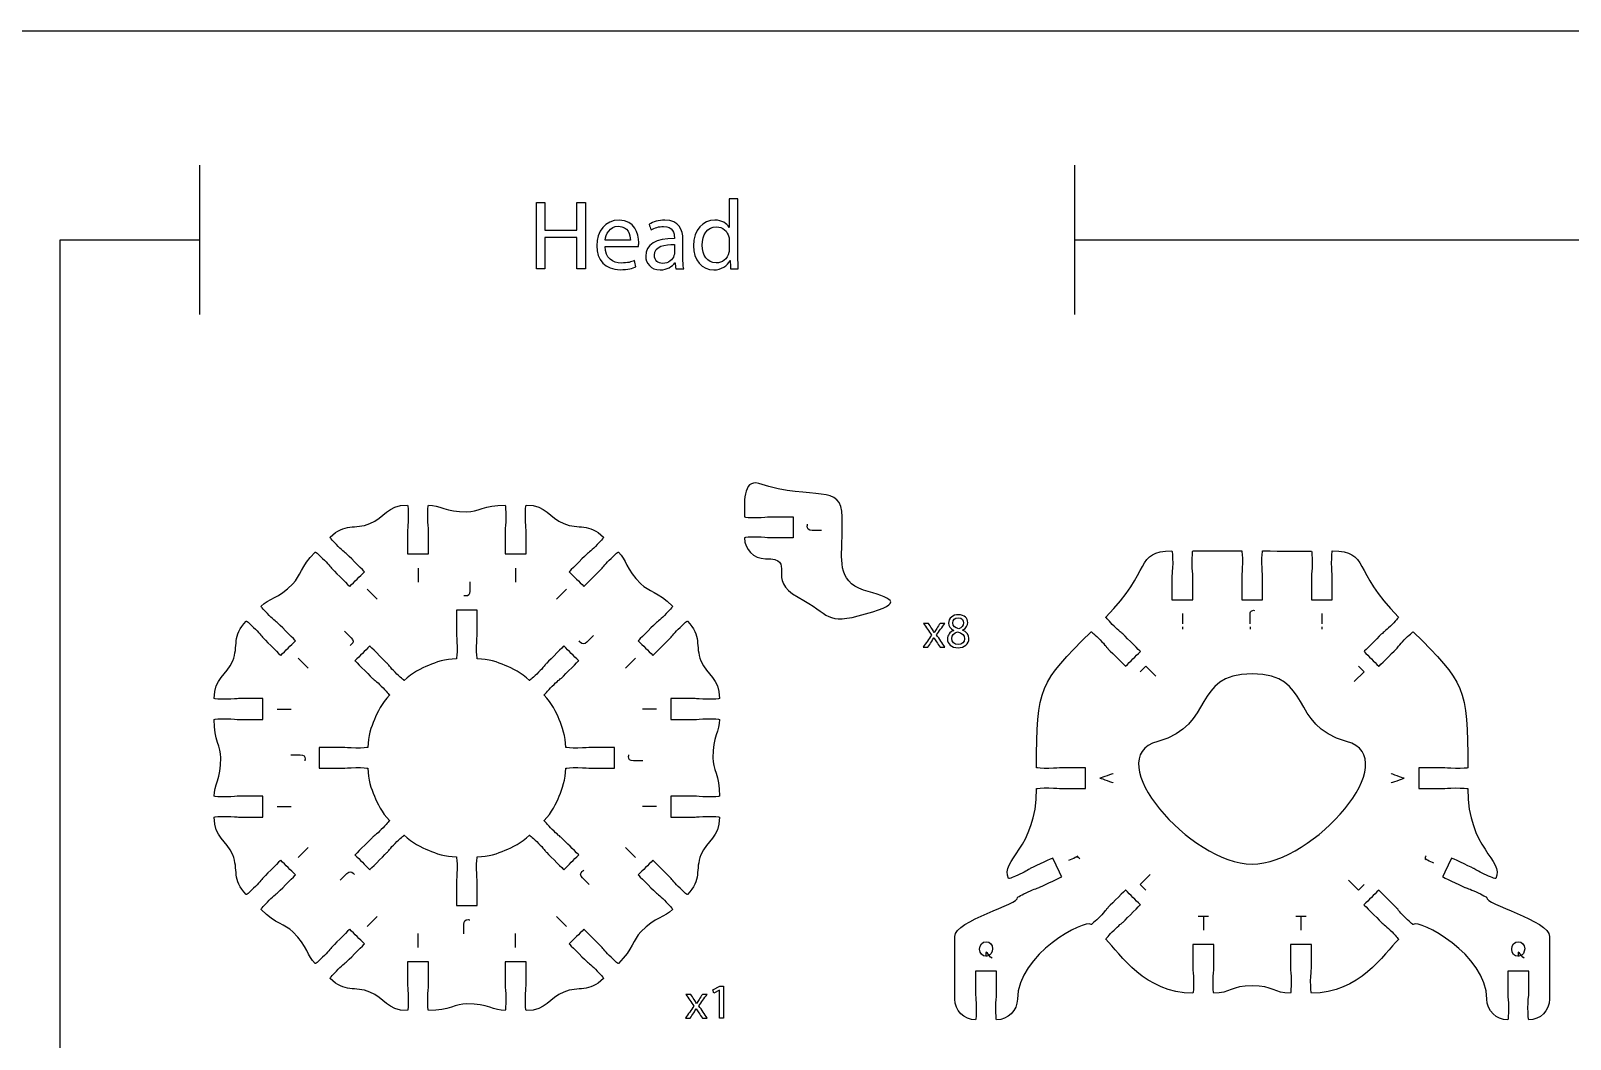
# Model space of a CAD drawing. Extents: x 0 to 1000, y 0 to 600.
# Drawn here: x 199.7 to 420.6, y 455.4 to 600 of the extents above; entities that cross this region are included whole.
import ezdxf

# ---------------------------------------------------------------- set-up
doc = ezdxf.new("R2010")
doc.units = 0
doc.header["$MEASUREMENT"] = 0
doc.layers.add('DEFAULT', color=7, linetype='CONTINUOUS')

msp = doc.modelspace()

# ---------------------------------------------------------------- linework, layer by layer
at = {"layer": 'DEFAULT', "color": 250}
for points in [[(1000.05, 0.05), (0.05, 0.05), (0.05, 600.05), (1000.05, 600.05)], [(273.46, 575.42), (273.46, 571.44), (278.06, 571.44), (278.06, 575.42), (279.3, 575.42), (279.3, 565.91), (278.06, 565.91), (278.06, 570.37), (273.46, 570.37), (273.46, 565.91), (272.23, 565.91), (272.23, 575.42)], [(298.5, 462.4), (298.49, 462.4), (297.69, 461.97), (297.57, 462.44), (298.57, 462.98), (299.1, 462.98), (299.1, 458.39), (298.5, 458.39)]]:
    msp.add_lwpolyline(points, close=True, dxfattribs=at)
for points in [[(223.88, 580.76), (223.88, 559.34)], [(349.46, 580.76), (349.46, 559.34)], [(349.46, 570.05), (980.05, 570.05), (980.05, 20.05), (203.89, 20.05), (203.89, 570.05), (223.88, 570.05)], [(255.25, 522.97), (255.25, 520.95)], [(269.25, 522.97), (269.25, 520.95)], [(247.95, 519.95), (249.38, 518.52)], [(276.56, 519.95), (275.13, 518.52)], [(364.94, 516.44), (364.94, 514.98)], [(384.95, 516.43), (384.95, 514.98)], [(364.94, 514.52), (364.94, 514.2)], [(374.64, 514.52), (374.64, 514.19)], [(384.95, 514.52), (384.95, 514.19)], [(238.05, 510.05), (239.48, 508.62)], [(286.46, 510.05), (285.03, 508.62)], [(358.87, 508.1), (359.67, 508.89), (361.1, 507.46)], [(390.22, 508.89), (391.01, 508.1), (389.58, 506.67)], [(235.02, 502.74), (237.04, 502.74)], [(289.48, 502.74), (287.46, 502.74)], [(235.02, 488.74), (237.04, 488.74)], [(289.48, 488.74), (287.46, 488.74)], [(238.05, 481.44), (239.48, 482.87)], [(286.46, 481.44), (285.03, 482.87)], [(359.67, 476.75), (358.88, 477.55), (360.31, 478.98)], [(391.02, 477.55), (390.22, 476.75), (388.79, 478.19)], [(247.95, 471.54), (249.38, 472.97)], [(276.56, 471.54), (275.13, 472.97)], [(367.19, 473.02), (368.69, 473.02)], [(367.94, 473.02), (367.94, 471)], [(381.19, 473.02), (382.69, 473.02)], [(381.94, 473.02), (381.94, 471)], [(255.25, 468.51), (255.25, 470.53)], [(269.25, 468.51), (269.25, 470.53)]]:
    msp.add_lwpolyline(points, dxfattribs=at)
for points, knots in [([(301.16, 575.93), (301.16, 573.17), (301.16, 570.42), (301.16, 567.67), (301.16, 567.07), (301.17, 566.37), (301.21, 565.91), (300.84, 565.91), (300.47, 565.91), (300.1, 565.91), (300.08, 566.3), (300.06, 566.7), (300.04, 567.09), (300.03, 567.09), (300.02, 567.09), (300.01, 567.09), (299.63, 566.33), (298.8, 565.75), (297.69, 565.75), (296.03, 565.75), (294.76, 567.15), (294.76, 569.22), (294.75, 571.5), (296.16, 572.89), (297.83, 572.89), (298.87, 572.89), (299.58, 572.4), (299.89, 571.85), (299.9, 571.85), (299.91, 571.85), (299.91, 571.85), (299.91, 573.21), (299.91, 574.57), (299.91, 575.93), (300.33, 575.93), (300.74, 575.93), (301.16, 575.93)], [3.52, 3.52, 3.52, 3.52, 26.916, 26.916, 26.916, 27.916, 27.916, 27.916, 31.076, 31.076, 31.076, 34.439807, 34.439807, 34.439807, 34.519807, 34.519807, 34.519807, 35.519807, 35.519807, 35.519807, 36.519807, 36.519807, 36.519807, 37.519807, 37.519807, 37.519807, 38.519807, 38.519807, 38.519807, 38.599807, 38.599807, 38.599807, 50.158807, 50.158807, 50.158807, 53.678807, 53.678807, 53.678807, 53.678807]), ([(282.08, 569.1), (282.11, 567.42), (283.18, 566.73), (284.42, 566.73), (285.31, 566.73), (285.85, 566.88), (286.31, 567.08), (286.38, 566.78), (286.45, 566.49), (286.52, 566.19), (286.09, 565.99), (285.34, 565.77), (284.25, 565.77), (282.15, 565.77), (280.89, 567.15), (280.89, 569.21), (280.89, 571.27), (282.11, 572.89), (284.1, 572.89), (286.33, 572.89), (286.92, 570.93), (286.92, 569.68), (286.92, 569.42), (286.89, 569.22), (286.88, 569.1), (285.28, 569.1), (283.68, 569.1), (282.08, 569.1)], [13.598, 13.598, 13.598, 13.598, 14.598, 14.598, 14.598, 15.598, 15.598, 15.598, 18.188444, 18.188444, 18.188444, 19.188444, 19.188444, 19.188444, 20.188444, 20.188444, 20.188444, 21.188444, 21.188444, 21.188444, 22.188444, 22.188444, 22.188444, 23.188444, 23.188444, 23.188444, 36.786444, 36.786444, 36.786444, 36.786444]), ([(292.24, 565.91), (292.21, 566.2), (292.17, 566.48), (292.14, 566.77), (292.13, 566.77), (292.11, 566.77), (292.1, 566.77), (291.72, 566.23), (290.98, 565.75), (290.01, 565.75), (288.63, 565.75), (287.92, 566.73), (287.92, 567.71), (287.92, 569.37), (289.39, 570.27), (292.03, 570.25), (292.03, 570.3), (292.03, 570.35), (292.03, 570.39), (292.03, 570.96), (291.87, 571.98), (290.47, 571.98), (289.84, 571.98), (289.18, 571.78), (288.7, 571.47), (288.6, 571.74), (288.51, 572.01), (288.42, 572.29), (288.98, 572.65), (289.8, 572.89), (290.66, 572.89), (292.75, 572.89), (293.25, 571.47), (293.25, 570.1), (293.25, 569.25), (293.25, 568.4), (293.25, 567.55), (293.25, 566.95), (293.28, 566.37), (293.37, 565.91), (292.99, 565.91), (292.61, 565.91), (292.24, 565.91)], [0, 0, 0, 0, 2.456013, 2.456013, 2.456013, 2.576013, 2.576013, 2.576013, 3.576013, 3.576013, 3.576013, 4.576013, 4.576013, 4.576013, 5.576013, 5.576013, 5.576013, 5.976013, 5.976013, 5.976013, 6.976013, 6.976013, 6.976013, 7.976013, 7.976013, 7.976013, 10.429126, 10.429126, 10.429126, 11.429126, 11.429126, 11.429126, 12.429126, 12.429126, 12.429126, 19.667126, 19.667126, 19.667126, 20.667126, 20.667126, 20.667126, 23.867126, 23.867126, 23.867126, 23.867126]), ([(285.72, 569.99), (285.73, 570.78), (285.39, 572), (284, 572), (282.74, 572), (282.19, 570.85), (282.09, 569.99), (283.3, 569.99), (284.51, 569.99), (285.72, 569.99)], [10.278, 10.278, 10.278, 10.278, 11.278, 11.278, 11.278, 12.278, 12.278, 12.278, 22.556, 22.556, 22.556, 22.556]), ([(299.91, 569.96), (299.91, 570.11), (299.9, 570.32), (299.86, 570.48), (299.67, 571.27), (299, 571.92), (298.07, 571.92), (296.78, 571.92), (296.02, 570.79), (296.02, 569.28), (296.02, 567.9), (296.7, 566.75), (298.04, 566.75), (298.87, 566.75), (299.63, 567.3), (299.86, 568.24), (299.9, 568.41), (299.91, 568.57), (299.91, 568.77), (299.91, 569.17), (299.91, 569.56), (299.91, 569.96)], [3.36, 3.36, 3.36, 3.36, 4.36, 4.36, 4.36, 5.36, 5.36, 5.36, 6.36, 6.36, 6.36, 7.36, 7.36, 7.36, 8.36, 8.36, 8.36, 9.36, 9.36, 9.36, 12.72, 12.72, 12.72, 12.72]), ([(292.05, 569.39), (290.7, 569.42), (289.16, 569.18), (289.16, 567.86), (289.16, 567.05), (289.7, 566.67), (290.33, 566.67), (291.22, 566.67), (291.79, 567.23), (291.98, 567.81), (292.03, 567.94), (292.05, 568.08), (292.05, 568.21), (292.05, 568.6), (292.05, 569), (292.05, 569.39)], [3.359, 3.359, 3.359, 3.359, 4.359, 4.359, 4.359, 5.359, 5.359, 5.359, 6.359, 6.359, 6.359, 7.359, 7.359, 7.359, 10.718, 10.718, 10.718, 10.718]), ([(313.16, 528.37), (312.71, 528.37), (312.26, 528.37), (311.8, 528.37), (311.27, 528.37), (311.1, 528.63), (311.1, 528.98), (311.1, 529.07), (311.12, 529.19), (311.15, 529.26)], [0, 0, 0, 0, 3.833, 3.833, 3.833, 4.833, 4.833, 4.833, 5.833, 5.833, 5.833, 5.833]), ([(262.7, 521.01), (262.7, 520.56), (262.7, 520.11), (262.7, 519.66), (262.7, 519.12), (262.43, 518.96), (262.09, 518.96), (261.99, 518.96), (261.87, 518.98), (261.81, 519)], [0, 0, 0, 0, 3.833, 3.833, 3.833, 4.833, 4.833, 4.833, 5.833, 5.833, 5.833, 5.833]), ([(374.64, 514.98), (374.64, 515.41), (374.64, 515.83), (374.64, 516.25), (374.64, 516.5), (374.68, 516.66), (374.81, 516.78), (374.93, 516.89), (375.12, 516.93), (375.26, 516.89)], [0, 0, 0, 0, 3.58, 3.58, 3.58, 4.58, 4.58, 4.58, 5.58, 5.58, 5.58, 5.58]), ([(328.48, 515.03), (328.65, 514.79), (328.81, 514.54), (328.97, 514.3), (329.1, 514.11), (329.2, 513.93), (329.32, 513.74), (329.32, 513.74), (329.33, 513.74), (329.34, 513.74), (329.45, 513.94), (329.56, 514.12), (329.68, 514.3), (329.84, 514.55), (330, 514.79), (330.16, 515.03), (330.38, 515.03), (330.6, 515.03), (330.83, 515.03), (330.44, 514.48), (330.05, 513.93), (329.66, 513.38), (330.06, 512.79), (330.46, 512.2), (330.86, 511.62), (330.63, 511.62), (330.39, 511.62), (330.16, 511.62), (329.99, 511.87), (329.82, 512.13), (329.66, 512.39), (329.52, 512.58), (329.41, 512.77), (329.29, 512.98), (329.28, 512.98), (329.28, 512.98), (329.27, 512.98), (329.16, 512.77), (329.04, 512.59), (328.91, 512.39), (328.75, 512.13), (328.59, 511.87), (328.42, 511.62), (328.19, 511.62), (327.96, 511.62), (327.74, 511.62), (328.14, 512.2), (328.55, 512.78), (328.95, 513.36), (328.56, 513.92), (328.18, 514.47), (327.79, 515.03), (328.02, 515.03), (328.25, 515.03), (328.48, 515.03)], [0, 0, 0, 0, 2.49699, 2.49699, 2.49699, 3.49699, 3.49699, 3.49699, 3.55699, 3.55699, 3.55699, 4.55699, 4.55699, 4.55699, 7.026266, 7.026266, 7.026266, 8.927266, 8.927266, 8.927266, 14.655124, 14.655124, 14.655124, 20.703, 20.703, 20.703, 22.704, 22.704, 22.704, 25.30653, 25.30653, 25.30653, 26.30653, 26.30653, 26.30653, 26.34653, 26.34653, 26.34653, 27.34653, 27.34653, 27.34653, 29.938742, 29.938742, 29.938742, 31.878742, 31.878742, 31.878742, 37.899296, 37.899296, 37.899296, 43.664319, 43.664319, 43.664319, 45.624319, 45.624319, 45.624319, 45.624319]), ([(331.21, 512.78), (331.21, 513.36), (331.55, 513.77), (332.12, 514.01), (332.12, 514.02), (332.11, 514.02), (332.11, 514.03), (331.6, 514.27), (331.38, 514.66), (331.38, 515.06), (331.38, 515.79), (332, 516.28), (332.8, 516.28), (333.69, 516.28), (334.14, 515.72), (334.14, 515.15), (334.14, 514.76), (333.95, 514.35), (333.38, 514.08), (333.38, 514.07), (333.38, 514.06), (333.38, 514.06), (333.95, 513.83), (334.31, 513.43), (334.31, 512.87), (334.31, 512.07), (333.62, 511.54), (332.75, 511.54), (331.79, 511.54), (331.21, 512.11), (331.21, 512.78)], [1, 1, 1, 1, 2, 2, 2, 2.063246, 2.063246, 2.063246, 3.063246, 3.063246, 3.063246, 4.063246, 4.063246, 4.063246, 5.063246, 5.063246, 5.063246, 6.063246, 6.063246, 6.063246, 6.123246, 6.123246, 6.123246, 7.123246, 7.123246, 7.123246, 8.123246, 8.123246, 8.123246, 9.123246, 9.123246, 9.123246, 9.123246]), ([(331.97, 515.1), (331.97, 514.64), (332.32, 514.4), (332.84, 514.25), (333.24, 514.39), (333.54, 514.67), (333.54, 515.09), (333.54, 515.45), (333.32, 515.84), (332.77, 515.84), (332.25, 515.84), (331.97, 515.5), (331.97, 515.1)], [1, 1, 1, 1, 2, 2, 2, 3, 3, 3, 4, 4, 4, 5, 5, 5, 5]), ([(244.7, 513.92), (245.02, 513.61), (245.34, 513.29), (245.66, 512.97), (246.04, 512.59), (245.97, 512.29), (245.72, 512.04), (245.65, 511.97), (245.55, 511.9), (245.49, 511.88)], [0, 0, 0, 0, 3.832519, 3.832519, 3.832519, 4.832519, 4.832519, 4.832519, 5.832519, 5.832519, 5.832519, 5.832519]), ([(280.44, 513.29), (280.12, 512.98), (279.8, 512.66), (279.48, 512.34), (279.1, 511.96), (278.8, 512.03), (278.55, 512.27), (278.48, 512.34), (278.42, 512.44), (278.39, 512.51)], [0, 0, 0, 0, 3.832519, 3.832519, 3.832519, 4.832519, 4.832519, 4.832519, 5.832519, 5.832519, 5.832519, 5.832519]), ([(333.68, 512.81), (333.68, 513.37), (333.29, 513.63), (332.67, 513.81), (332.13, 513.66), (331.84, 513.3), (331.84, 512.86), (331.82, 512.4), (332.17, 511.99), (332.76, 511.99), (333.32, 511.99), (333.68, 512.34), (333.68, 512.81)], [1, 1, 1, 1, 2, 2, 2, 3, 3, 3, 4, 4, 4, 5, 5, 5, 5]), ([(236.98, 496.19), (237.43, 496.19), (237.89, 496.19), (238.34, 496.19), (238.87, 496.19), (239.04, 495.92), (239.04, 495.57), (239.04, 495.48), (239.02, 495.36), (238.99, 495.3)], [0, 0, 0, 0, 3.833, 3.833, 3.833, 4.833, 4.833, 4.833, 5.833, 5.833, 5.833, 5.833]), ([(287.52, 495.3), (287.07, 495.3), (286.62, 495.3), (286.17, 495.3), (285.63, 495.3), (285.47, 495.56), (285.47, 495.91), (285.47, 496), (285.49, 496.12), (285.52, 496.19)], [0, 0, 0, 0, 3.833, 3.833, 3.833, 4.833, 4.833, 4.833, 5.833, 5.833, 5.833, 5.833]), ([(355, 493.47), (355, 493.47), (353.37, 492.91), (353.11, 492.84), (353.36, 492.77), (355, 492.17), (355, 492.17)], [0, 0, 0, 0, 1.02, 1.02, 1.02, 2.02, 2.02, 2.02, 2.02]), ([(394.89, 492.17), (394.89, 492.17), (396.53, 492.73), (396.78, 492.8), (396.53, 492.86), (394.89, 493.47), (394.89, 493.47)], [0, 0, 0, 0, 1.02, 1.02, 1.02, 2.02, 2.02, 2.02, 2.02]), ([(348.66, 481.05), (348.96, 481.19), (349.27, 481.33), (349.57, 481.47), (349.72, 481.54), (349.85, 481.61), (349.97, 481.67)], [0, 0, 0, 0, 2.830131, 2.830131, 2.830131, 3.830131, 3.830131, 3.830131, 3.830131]), ([(399.98, 481.11), (399.83, 481.26), (399.78, 481.45), (399.86, 481.61), (399.87, 481.64), (399.88, 481.66), (399.9, 481.68)], [0, 0, 0, 0, 1, 1, 1, 2, 2, 2, 2]), ([(244.07, 478.19), (244.39, 478.51), (244.71, 478.83), (245.03, 479.14), (245.41, 479.52), (245.71, 479.45), (245.95, 479.21), (246.02, 479.14), (246.09, 479.04), (246.12, 478.98)], [0, 0, 0, 0, 3.832519, 3.832519, 3.832519, 4.832519, 4.832519, 4.832519, 5.832519, 5.832519, 5.832519, 5.832519]), ([(279.81, 477.56), (279.49, 477.88), (279.17, 478.2), (278.85, 478.51), (278.47, 478.89), (278.54, 479.2), (278.79, 479.44), (278.85, 479.51), (278.95, 479.58), (279.02, 479.61)], [0, 0, 0, 0, 3.832519, 3.832519, 3.832519, 4.832519, 4.832519, 4.832519, 5.832519, 5.832519, 5.832519, 5.832519]), ([(349.72, 481.54), (349.92, 481.56), (350.1, 481.47), (350.18, 481.31), (350.19, 481.28), (350.2, 481.26), (350.2, 481.24)], [0, 0, 0, 0, 1, 1, 1, 2, 2, 2, 2]), ([(401.03, 480.62), (400.73, 480.76), (400.43, 480.9), (400.13, 481.04), (399.97, 481.12), (399.84, 481.18), (399.71, 481.22)], [0, 0, 0, 0, 2.830131, 2.830131, 2.830131, 3.830131, 3.830131, 3.830131, 3.830131]), ([(261.81, 470.47), (261.81, 470.92), (261.81, 471.37), (261.81, 471.82), (261.81, 472.36), (262.07, 472.53), (262.42, 472.53), (262.52, 472.53), (262.63, 472.51), (262.7, 472.48)], [0, 0, 0, 0, 3.833, 3.833, 3.833, 4.833, 4.833, 4.833, 5.833, 5.833, 5.833, 5.833]), ([(337.62, 467.01), (337.35, 467.08), (336.99, 467.79), (336.76, 467.87), (336.72, 467.89), (336.77, 467.27), (336.73, 467.27), (336.25, 467.29), (335.84, 467.65), (335.84, 468.3), (335.84, 468.94), (336.23, 469.36), (336.78, 469.36), (337.33, 469.36), (337.68, 468.94), (337.68, 468.34), (337.68, 467.82), (337.37, 467.45), (337.14, 467.37), (336.91, 467.28), (336.76, 467.27), (336.76, 467.27)], [0, 0, 0, 0, 1, 1, 1, 2, 2, 2, 3, 3, 3, 4, 4, 4, 5, 5, 5, 6, 6, 6, 7, 7, 7, 7]), ([(413.99, 467.01), (413.72, 467.08), (413.36, 467.79), (413.13, 467.87), (413.08, 467.88), (413.13, 467.27), (413.09, 467.27), (412.61, 467.29), (412.2, 467.64), (412.2, 468.29), (412.2, 468.94), (412.6, 469.36), (413.14, 469.36), (413.69, 469.36), (414.05, 468.93), (414.05, 468.34), (414.05, 467.82), (413.74, 467.45), (413.51, 467.36), (413.28, 467.28), (413.13, 467.27), (413.13, 467.27)], [0, 0, 0, 0, 1, 1, 1, 2, 2, 2, 3, 3, 3, 4, 4, 4, 5, 5, 5, 6, 6, 6, 7, 7, 7, 7]), ([(294.38, 461.8), (294.54, 461.56), (294.7, 461.31), (294.86, 461.07), (294.99, 460.88), (295.1, 460.7), (295.21, 460.51), (295.22, 460.51), (295.22, 460.51), (295.23, 460.51), (295.34, 460.72), (295.46, 460.89), (295.57, 461.08), (295.73, 461.32), (295.89, 461.56), (296.05, 461.8), (296.27, 461.8), (296.5, 461.8), (296.72, 461.8), (296.33, 461.25), (295.94, 460.7), (295.56, 460.15), (295.96, 459.56), (296.35, 458.98), (296.75, 458.39), (296.52, 458.39), (296.28, 458.39), (296.05, 458.39), (295.88, 458.64), (295.71, 458.9), (295.55, 459.16), (295.41, 459.36), (295.3, 459.55), (295.18, 459.75), (295.18, 459.75), (295.17, 459.75), (295.17, 459.75), (295.05, 459.55), (294.93, 459.36), (294.81, 459.16), (294.64, 458.9), (294.48, 458.64), (294.31, 458.39), (294.08, 458.39), (293.86, 458.39), (293.63, 458.39), (294.03, 458.97), (294.44, 459.55), (294.84, 460.13), (294.46, 460.69), (294.07, 461.25), (293.68, 461.8), (293.92, 461.8), (294.15, 461.8), (294.38, 461.8)], [0, 0, 0, 0, 2.496157, 2.496157, 2.496157, 3.496157, 3.496157, 3.496157, 3.556157, 3.556157, 3.556157, 4.556157, 4.556157, 4.556157, 7.025432, 7.025432, 7.025432, 8.926432, 8.926432, 8.926432, 14.654291, 14.654291, 14.654291, 20.702167, 20.702167, 20.702167, 22.703167, 22.703167, 22.703167, 25.305696, 25.305696, 25.305696, 26.305696, 26.305696, 26.305696, 26.345696, 26.345696, 26.345696, 27.345696, 27.345696, 27.345696, 29.937908, 29.937908, 29.937908, 31.877908, 31.877908, 31.877908, 37.898463, 37.898463, 37.898463, 43.663485, 43.663485, 43.663485, 45.623485, 45.623485, 45.623485, 45.623485])]:
    msp.add_open_spline(points, degree=3, knots=knots, dxfattribs=at)
at = {"layer": 'DEFAULT', "color": 1}
for points, knots in [([(319.47, 516.38), (313.49, 514.69), (314.58, 516.3), (309.78, 518.79), (304.97, 521.29), (309.81, 524.31), (305.09, 524.31), (303.43, 524.31), (302.09, 525.65), (302.09, 527.31), (302.09, 527.37), (302.87, 527.41), (303.84, 527.41), (304.81, 527.41), (305.41, 527.31), (305.59, 527.31), (306.76, 527.31), (307.92, 527.31), (309.09, 527.31), (309.09, 528.31), (309.09, 529.31), (309.09, 530.31), (307.92, 530.31), (306.76, 530.31), (305.59, 530.31), (305.41, 530.31), (304.81, 530.21), (303.84, 530.21), (302.87, 530.21), (302.09, 530.25), (302.09, 530.31), (302.09, 531.97), (301.79, 535.85), (304.15, 535.09), (312.12, 532.52), (316.09, 535.23), (316.09, 530.31), (316.09, 529.31), (316.09, 528.31), (316.09, 527.31), (316.09, 524.69), (315.3, 521), (319.16, 519.81), (323.02, 518.63), (325.45, 518.08), (319.47, 516.38)], [1, 1, 1, 1, 2, 2, 2, 3, 3, 3, 4, 4, 4, 5, 5, 5, 6, 6, 6, 15.92, 15.92, 15.92, 24.43, 24.43, 24.43, 34.35, 34.35, 34.35, 35.35, 35.35, 35.35, 36.35, 36.35, 36.35, 37.35, 37.35, 37.35, 38.35, 38.35, 38.35, 46.86, 46.86, 46.86, 47.86, 47.86, 47.86, 48.86, 48.86, 48.86, 48.86]), ([(296.76, 501.34), (295.8, 501.34), (295.19, 501.24), (295.01, 501.24), (293.85, 501.24), (292.68, 501.24), (291.51, 501.24), (291.51, 502.24), (291.51, 503.24), (291.51, 504.24), (292.68, 504.24), (293.85, 504.24), (295.01, 504.24), (295.19, 504.24), (295.8, 504.14), (296.76, 504.14), (297.73, 504.14), (298.51, 504.19), (298.51, 504.24), (298.51, 507.24), (296.73, 507.52), (295.85, 509.66), (294.96, 511.8), (296.02, 513.25), (293.9, 515.37), (293.86, 515.41), (293.28, 514.89), (292.6, 514.2), (291.91, 513.52), (291.55, 513.02), (291.43, 512.9), (290.81, 512.27), (288.95, 510.42), (288.95, 510.42), (288.25, 511.13), (287.54, 511.83), (286.83, 512.54), (286.83, 512.54), (288.69, 514.4), (289.31, 515.02), (289.43, 515.14), (289.93, 515.5), (290.61, 516.18), (291.3, 516.87), (291.82, 517.45), (291.78, 517.49), (289.63, 519.64), (288.36, 519.56), (287.21, 520.7), (285.06, 522.85), (285.15, 524.12), (284, 525.27), (283.96, 525.31), (283.38, 524.79), (282.69, 524.1), (282.01, 523.42), (281.65, 522.92), (281.53, 522.79), (280.91, 522.18), (279.05, 520.32), (279.05, 520.32), (278.34, 521.03), (277.64, 521.74), (276.93, 522.44), (276.93, 522.44), (278.78, 524.3), (279.41, 524.92), (279.53, 525.04), (280.03, 525.4), (280.71, 526.08), (281.4, 526.77), (281.92, 527.35), (281.88, 527.39), (279.76, 529.51), (278.31, 528.45), (276.17, 529.34), (274.03, 530.22), (273.75, 532), (270.75, 532), (270.7, 532), (270.65, 531.22), (270.65, 530.25), (270.65, 529.29), (270.75, 528.68), (270.75, 528.5), (270.75, 527.34), (270.75, 526.17), (270.75, 525), (269.75, 525), (268.75, 525), (267.75, 525), (267.75, 526.17), (267.75, 527.34), (267.75, 528.5), (267.75, 528.68), (267.85, 529.29), (267.85, 530.25), (267.85, 531.22), (267.81, 532), (267.75, 532), (264.71, 532), (263.87, 531.04), (262.25, 531.04), (259.21, 531.04), (258.37, 532), (256.75, 532), (256.69, 532), (256.65, 531.22), (256.65, 530.25), (256.65, 529.29), (256.75, 528.68), (256.75, 528.5), (256.75, 527.34), (256.75, 526.17), (256.75, 525), (255.75, 525), (254.75, 525), (253.75, 525), (253.75, 526.17), (253.75, 527.34), (253.75, 528.5), (253.75, 528.68), (253.85, 529.29), (253.85, 530.25), (253.85, 531.22), (253.8, 532), (253.75, 532), (250.75, 532), (250.48, 530.22), (248.34, 529.34), (246.19, 528.45), (244.74, 529.51), (242.62, 527.39), (242.58, 527.35), (243.1, 526.77), (243.79, 526.08), (244.47, 525.4), (244.97, 525.04), (245.1, 524.92), (245.71, 524.3), (247.57, 522.44), (247.57, 522.44), (246.86, 521.74), (246.16, 521.03), (245.45, 520.32), (245.45, 520.32), (243.59, 522.18), (242.97, 522.79), (242.85, 522.92), (242.49, 523.42), (241.81, 524.1), (241.13, 524.79), (240.54, 525.31), (240.5, 525.27), (238.35, 523.12), (238.43, 521.85), (237.29, 520.7), (235.14, 518.55), (233.87, 518.64), (232.72, 517.49), (232.68, 517.45), (233.2, 516.87), (233.89, 516.18), (234.57, 515.5), (235.07, 515.14), (235.2, 515.02), (235.82, 514.4), (237.67, 512.54), (237.67, 512.54), (236.96, 511.83), (236.26, 511.13), (235.55, 510.42), (235.55, 510.42), (233.69, 512.27), (233.07, 512.9), (232.95, 513.02), (232.59, 513.52), (231.91, 514.2), (231.22, 514.89), (230.64, 515.41), (230.6, 515.37), (228.48, 513.25), (229.54, 511.8), (228.65, 509.66), (227.77, 507.52), (225.99, 507.24), (225.99, 504.24), (225.99, 504.19), (226.77, 504.14), (227.74, 504.14), (228.71, 504.14), (229.31, 504.24), (229.49, 504.24), (230.66, 504.24), (231.82, 504.24), (232.99, 504.24), (232.99, 503.24), (232.99, 502.24), (232.99, 501.24), (231.82, 501.24), (230.66, 501.24), (229.49, 501.24), (229.31, 501.24), (228.71, 501.34), (227.74, 501.34), (226.77, 501.34), (225.99, 501.3), (225.99, 501.24), (225.99, 498.2), (226.95, 497.36), (226.95, 495.74), (226.95, 492.7), (225.99, 491.86), (225.99, 490.24), (225.99, 490.18), (226.77, 490.14), (227.74, 490.14), (228.71, 490.14), (229.31, 490.24), (229.49, 490.24), (230.66, 490.24), (231.82, 490.24), (232.99, 490.24), (232.99, 489.24), (232.99, 488.24), (232.99, 487.24), (231.82, 487.24), (230.66, 487.24), (229.49, 487.24), (229.31, 487.24), (228.71, 487.34), (227.74, 487.34), (226.77, 487.34), (225.99, 487.29), (225.99, 487.24), (225.99, 484.24), (227.77, 483.97), (228.65, 481.82), (229.54, 479.68), (228.48, 478.23), (230.6, 476.11), (230.64, 476.07), (231.22, 476.59), (231.91, 477.28), (232.59, 477.96), (232.95, 478.46), (233.07, 478.59), (233.69, 479.2), (235.55, 481.06), (235.55, 481.06), (236.26, 480.35), (236.96, 479.65), (237.67, 478.94), (237.67, 478.94), (235.82, 477.08), (235.2, 476.46), (235.07, 476.34), (234.57, 475.98), (233.89, 475.3), (233.2, 474.62), (232.68, 474.03), (232.72, 473.99), (234.87, 471.84), (236.14, 471.92), (237.29, 470.78), (239.44, 468.63), (239.35, 467.36), (240.5, 466.21), (240.54, 466.17), (241.13, 466.69), (241.81, 467.38), (242.49, 468.06), (242.85, 468.56), (242.97, 468.69), (243.59, 469.3), (245.45, 471.16), (245.45, 471.16), (246.16, 470.45), (246.86, 469.75), (247.57, 469.04), (247.57, 469.04), (245.71, 467.18), (245.1, 466.56), (244.97, 466.44), (244.47, 466.08), (243.79, 465.4), (243.1, 464.71), (242.58, 464.13), (242.62, 464.09), (244.74, 461.97), (246.19, 463.03), (248.34, 462.14), (250.48, 461.26), (250.75, 459.48), (253.75, 459.48), (253.8, 459.48), (253.85, 460.26), (253.85, 461.23), (253.85, 462.2), (253.75, 462.8), (253.75, 462.98), (253.75, 464.15), (253.75, 465.31), (253.75, 466.48), (254.75, 466.48), (255.75, 466.48), (256.75, 466.48), (256.75, 465.31), (256.75, 464.15), (256.75, 462.98), (256.75, 462.8), (256.65, 462.2), (256.65, 461.23), (256.65, 460.26), (256.69, 459.48), (256.75, 459.48), (259.79, 459.48), (260.63, 460.44), (262.25, 460.44), (265.29, 460.44), (266.13, 459.48), (267.75, 459.48), (267.81, 459.48), (267.85, 460.26), (267.85, 461.23), (267.85, 462.2), (267.75, 462.8), (267.75, 462.98), (267.75, 464.15), (267.75, 465.31), (267.75, 466.48), (268.75, 466.48), (269.75, 466.48), (270.75, 466.48), (270.75, 465.31), (270.75, 464.15), (270.75, 462.98), (270.75, 462.8), (270.65, 462.2), (270.65, 461.23), (270.65, 460.26), (270.7, 459.48), (270.75, 459.48), (273.75, 459.48), (274.03, 461.26), (276.17, 462.14), (278.31, 463.03), (279.76, 461.97), (281.88, 464.09), (281.92, 464.13), (281.4, 464.71), (280.71, 465.4), (280.03, 466.08), (279.53, 466.44), (279.41, 466.56), (278.79, 467.18), (276.93, 469.04), (276.93, 469.04), (277.64, 469.75), (278.34, 470.45), (279.05, 471.16), (279.05, 471.16), (280.91, 469.3), (281.53, 468.69), (281.65, 468.56), (282.01, 468.06), (282.69, 467.38), (283.38, 466.69), (283.96, 466.17), (284, 466.21), (286.15, 468.36), (286.07, 469.63), (287.21, 470.78), (289.36, 472.93), (290.64, 472.84), (291.78, 473.99), (291.82, 474.03), (291.3, 474.62), (290.61, 475.3), (289.93, 475.98), (289.43, 476.34), (289.31, 476.46), (288.69, 477.08), (286.83, 478.94), (286.83, 478.94), (287.54, 479.65), (288.25, 480.35), (288.95, 481.06), (288.95, 481.06), (290.81, 479.2), (291.43, 478.59), (291.55, 478.46), (291.91, 477.96), (292.6, 477.28), (293.28, 476.59), (293.86, 476.07), (293.9, 476.11), (296.02, 478.23), (294.96, 479.68), (295.85, 481.82), (296.73, 483.97), (298.51, 484.24), (298.51, 487.24), (298.51, 487.29), (297.73, 487.34), (296.76, 487.34), (295.8, 487.34), (295.19, 487.24), (295.01, 487.24), (293.85, 487.24), (292.68, 487.24), (291.51, 487.24), (291.51, 488.24), (291.51, 489.24), (291.51, 490.24), (292.68, 490.24), (293.85, 490.24), (295.01, 490.24), (295.19, 490.24), (295.8, 490.14), (296.76, 490.14), (297.73, 490.14), (298.51, 490.18), (298.51, 490.24), (298.51, 493.28), (297.55, 494.12), (297.55, 495.74), (297.55, 498.78), (298.51, 499.62), (298.51, 501.24), (298.51, 501.3), (297.73, 501.34), (296.76, 501.34)], [1, 1, 1, 1, 2, 2, 2, 11.92, 11.92, 11.92, 20.42, 20.42, 20.42, 30.34, 30.34, 30.34, 31.34, 31.34, 31.34, 32.34, 32.34, 32.34, 33.34, 33.34, 33.34, 34.34, 34.34, 34.34, 35.34, 35.34, 35.34, 36.34, 36.34, 36.34, 37.34, 37.34, 37.34, 45.839424, 45.839424, 45.839424, 46.839424, 46.839424, 46.839424, 47.839424, 47.839424, 47.839424, 48.839424, 48.839424, 48.839424, 49.839424, 49.839424, 49.839424, 50.839424, 50.839424, 50.839424, 51.839424, 51.839424, 51.839424, 52.839424, 52.839424, 52.839424, 53.839424, 53.839424, 53.839424, 62.345921, 62.345921, 62.345921, 63.345921, 63.345921, 63.345921, 64.345921, 64.345921, 64.345921, 65.345921, 65.345921, 65.345921, 66.345921, 66.345921, 66.345921, 67.345921, 67.345921, 67.345921, 68.345921, 68.345921, 68.345921, 69.345921, 69.345921, 69.345921, 79.266921, 79.266921, 79.266921, 87.766921, 87.766921, 87.766921, 97.687921, 97.687921, 97.687921, 98.687921, 98.687921, 98.687921, 99.687921, 99.687921, 99.687921, 100.687921, 100.687921, 100.687921, 101.687921, 101.687921, 101.687921, 102.687921, 102.687921, 102.687921, 103.687921, 103.687921, 103.687921, 113.608921, 113.608921, 113.608921, 122.108921, 122.108921, 122.108921, 132.029921, 132.029921, 132.029921, 133.029921, 133.029921, 133.029921, 134.029921, 134.029921, 134.029921, 135.029921, 135.029921, 135.029921, 136.029921, 136.029921, 136.029921, 137.029921, 137.029921, 137.029921, 138.029921, 138.029921, 138.029921, 139.029921, 139.029921, 139.029921, 147.529345, 147.529345, 147.529345, 148.529345, 148.529345, 148.529345, 149.529345, 149.529345, 149.529345, 150.529345, 150.529345, 150.529345, 151.529345, 151.529345, 151.529345, 152.529345, 152.529345, 152.529345, 153.529345, 153.529345, 153.529345, 154.529345, 154.529345, 154.529345, 155.529345, 155.529345, 155.529345, 164.035842, 164.035842, 164.035842, 165.035842, 165.035842, 165.035842, 166.035842, 166.035842, 166.035842, 167.035842, 167.035842, 167.035842, 168.035842, 168.035842, 168.035842, 169.035842, 169.035842, 169.035842, 170.035842, 170.035842, 170.035842, 171.035842, 171.035842, 171.035842, 180.955842, 180.955842, 180.955842, 189.455842, 189.455842, 189.455842, 199.375842, 199.375842, 199.375842, 200.375842, 200.375842, 200.375842, 201.375842, 201.375842, 201.375842, 202.375842, 202.375842, 202.375842, 203.375842, 203.375842, 203.375842, 204.375842, 204.375842, 204.375842, 205.375842, 205.375842, 205.375842, 215.295842, 215.295842, 215.295842, 223.805842, 223.805842, 223.805842, 233.725842, 233.725842, 233.725842, 234.725842, 234.725842, 234.725842, 235.725842, 235.725842, 235.725842, 236.725842, 236.725842, 236.725842, 237.725842, 237.725842, 237.725842, 238.725842, 238.725842, 238.725842, 239.725842, 239.725842, 239.725842, 240.725842, 240.725842, 240.725842, 249.23234, 249.23234, 249.23234, 250.23234, 250.23234, 250.23234, 251.23234, 251.23234, 251.23234, 252.23234, 252.23234, 252.23234, 253.23234, 253.23234, 253.23234, 254.23234, 254.23234, 254.23234, 255.23234, 255.23234, 255.23234, 256.23234, 256.23234, 256.23234, 257.23234, 257.23234, 257.23234, 265.738837, 265.738837, 265.738837, 266.738837, 266.738837, 266.738837, 267.738837, 267.738837, 267.738837, 268.738837, 268.738837, 268.738837, 269.738837, 269.738837, 269.738837, 270.738837, 270.738837, 270.738837, 271.738837, 271.738837, 271.738837, 272.738837, 272.738837, 272.738837, 282.658837, 282.658837, 282.658837, 291.158837, 291.158837, 291.158837, 301.078837, 301.078837, 301.078837, 302.078837, 302.078837, 302.078837, 303.078837, 303.078837, 303.078837, 304.078837, 304.078837, 304.078837, 305.078837, 305.078837, 305.078837, 306.078837, 306.078837, 306.078837, 307.078837, 307.078837, 307.078837, 316.998837, 316.998837, 316.998837, 325.498837, 325.498837, 325.498837, 335.418837, 335.418837, 335.418837, 336.418837, 336.418837, 336.418837, 337.418837, 337.418837, 337.418837, 338.418837, 338.418837, 338.418837, 339.418837, 339.418837, 339.418837, 340.418837, 340.418837, 340.418837, 341.418837, 341.418837, 341.418837, 342.418837, 342.418837, 342.418837, 350.932403, 350.932403, 350.932403, 351.932403, 351.932403, 351.932403, 352.932403, 352.932403, 352.932403, 353.932403, 353.932403, 353.932403, 354.932403, 354.932403, 354.932403, 355.932403, 355.932403, 355.932403, 356.932403, 356.932403, 356.932403, 357.932403, 357.932403, 357.932403, 358.932403, 358.932403, 358.932403, 367.431826, 367.431826, 367.431826, 368.431826, 368.431826, 368.431826, 369.431826, 369.431826, 369.431826, 370.431826, 370.431826, 370.431826, 371.431826, 371.431826, 371.431826, 372.431826, 372.431826, 372.431826, 373.431826, 373.431826, 373.431826, 374.431826, 374.431826, 374.431826, 384.351826, 384.351826, 384.351826, 392.861826, 392.861826, 392.861826, 402.781826, 402.781826, 402.781826, 403.781826, 403.781826, 403.781826, 404.781826, 404.781826, 404.781826, 405.781826, 405.781826, 405.781826, 406.781826, 406.781826, 406.781826, 407.781826, 407.781826, 407.781826, 407.781826]), ([(408.62, 475.69), (408.64, 475.73), (407.95, 476.11), (407.08, 476.51), (406.2, 476.92), (405.61, 477.09), (405.45, 477.16), (404.66, 477.53), (402.28, 478.65), (402.28, 478.65), (402.7, 479.55), (403.12, 480.46), (403.55, 481.36), (403.55, 481.36), (405.93, 480.25), (406.72, 479.88), (406.88, 479.81), (407.39, 479.46), (408.26, 479.05), (409.14, 478.65), (409.87, 478.36), (409.89, 478.41), (411.16, 481.12), (405.88, 482.63), (405.88, 491.32), (405.88, 491.37), (405.1, 491.42), (404.13, 491.42), (403.16, 491.42), (402.55, 491.32), (402.38, 491.32), (401.21, 491.32), (400.04, 491.32), (398.88, 491.32), (398.88, 492.32), (398.88, 493.32), (398.88, 494.32), (400.04, 494.32), (401.21, 494.32), (402.38, 494.32), (402.55, 494.32), (403.16, 494.22), (404.13, 494.22), (405.1, 494.22), (405.88, 494.26), (405.88, 494.32), (405.88, 506), (405.46, 506.42), (398.07, 513.82), (398.03, 513.86), (397.44, 513.33), (396.76, 512.65), (396.08, 511.96), (395.72, 511.46), (395.59, 511.34), (394.97, 510.72), (393.12, 508.87), (393.12, 508.87), (392.41, 509.57), (391.7, 510.28), (391, 510.99), (391, 510.99), (392.85, 512.84), (393.47, 513.46), (393.59, 513.59), (394.09, 513.95), (394.78, 514.63), (395.46, 515.31), (395.99, 515.9), (395.95, 515.94), (389.2, 522.68), (391.87, 525.42), (386.45, 525.42), (386.4, 525.41), (386.35, 524.63), (386.35, 523.66), (386.35, 522.7), (386.45, 522.09), (386.45, 521.91), (386.45, 520.75), (386.45, 519.58), (386.45, 518.41), (385.45, 518.41), (384.45, 518.42), (383.45, 518.42), (383.45, 519.58), (383.45, 520.75), (383.45, 521.91), (383.45, 522.09), (383.55, 522.7), (383.55, 523.66), (383.55, 524.63), (383.51, 525.41), (383.45, 525.41), (381.47, 525.41), (379.49, 525.41), (376.45, 525.42), (376.39, 525.42), (376.35, 524.63), (376.35, 523.67), (376.35, 522.7), (376.45, 522.09), (376.45, 521.92), (376.45, 520.75), (376.45, 519.58), (376.45, 518.42), (375.45, 518.42), (374.45, 518.42), (373.45, 518.42), (373.45, 519.58), (373.45, 520.75), (373.45, 521.92), (373.45, 522.09), (373.55, 522.7), (373.55, 523.67), (373.55, 524.63), (373.5, 525.42), (373.45, 525.42), (370.41, 525.42), (368.42, 525.41), (366.44, 525.42), (366.38, 525.42), (366.34, 524.63), (366.34, 523.67), (366.34, 522.7), (366.43, 522.09), (366.44, 521.91), (366.44, 520.75), (366.44, 519.58), (366.44, 518.42), (365.44, 518.42), (364.44, 518.42), (363.44, 518.42), (363.44, 519.59), (363.44, 520.75), (363.44, 521.92), (363.44, 522.09), (363.54, 522.7), (363.54, 523.67), (363.54, 524.63), (363.49, 525.42), (363.44, 525.42), (358.03, 525.42), (360.69, 522.68), (353.95, 515.94), (353.93, 515.88), (354.45, 515.31), (355.12, 514.63), (355.8, 513.95), (356.3, 513.59), (356.43, 513.47), (357.05, 512.85), (358.9, 510.99), (358.9, 510.99), (358.19, 510.28), (357.49, 509.58), (356.78, 508.87), (356.78, 508.87), (354.93, 510.73), (354.3, 511.34), (354.18, 511.47), (353.82, 511.97), (353.14, 512.65), (352.46, 513.34), (351.87, 513.86), (351.83, 513.82), (344.44, 506.43), (344.01, 506), (344.01, 494.32), (344.01, 494.27), (344.8, 494.22), (345.76, 494.22), (346.73, 494.22), (347.34, 494.32), (347.51, 494.32), (348.68, 494.32), (349.85, 494.32), (351.01, 494.32), (351.01, 493.32), (351.01, 492.32), (351.01, 491.32), (349.85, 491.32), (348.68, 491.32), (347.51, 491.32), (347.34, 491.32), (346.73, 491.42), (345.76, 491.42), (344.8, 491.42), (344.01, 491.38), (344.01, 491.32), (344.01, 482.63), (338.73, 481.13), (340, 478.41), (340.02, 478.36), (340.75, 478.65), (341.63, 479.06), (342.5, 479.47), (343.02, 479.81), (343.17, 479.89), (343.96, 480.26), (346.35, 481.36), (346.35, 481.36), (346.77, 480.46), (347.19, 479.55), (347.61, 478.65), (347.61, 478.65), (345.23, 477.54), (344.44, 477.17), (344.28, 477.09), (343.69, 476.93), (342.81, 476.52), (341.94, 476.11), (341.24, 475.74), (341.27, 475.69), (341.68, 474.81), (332.26, 472.39), (332.26, 470.09), (332.26, 467.11), (332.26, 464.13), (332.26, 461.14), (332.26, 459.49), (333.6, 458.15), (335.26, 458.15), (335.31, 458.15), (335.36, 458.93), (335.36, 459.89), (335.36, 460.86), (335.26, 461.47), (335.26, 461.64), (335.26, 462.81), (335.26, 463.98), (335.26, 465.14), (336.26, 465.14), (337.26, 465.14), (338.26, 465.14), (338.26, 463.98), (338.26, 462.81), (338.26, 461.64), (338.26, 461.47), (338.16, 460.86), (338.16, 459.89), (338.16, 458.93), (338.2, 458.15), (338.26, 458.15), (339.92, 458.15), (341.26, 459.49), (341.26, 461.14), (341.26, 467.54), (351, 472.66), (351.83, 471.83), (351.87, 471.79), (352.45, 472.31), (353.13, 472.99), (353.82, 473.67), (354.18, 474.18), (354.3, 474.3), (354.92, 474.92), (356.78, 476.78), (356.78, 476.78), (357.48, 476.07), (358.19, 475.36), (358.9, 474.66), (358.9, 474.66), (357.04, 472.8), (356.42, 472.18), (356.3, 472.06), (355.8, 471.7), (355.12, 471.01), (354.43, 470.33), (353.91, 469.74), (353.94, 469.71), (356.06, 467.58), (359.54, 461.98), (366.44, 461.97), (366.5, 461.97), (366.54, 462.76), (366.54, 463.73), (366.54, 464.69), (366.44, 465.3), (366.44, 465.47), (366.44, 466.64), (366.44, 467.81), (366.44, 468.98), (367.44, 468.97), (368.44, 468.97), (369.44, 468.97), (369.44, 467.81), (369.44, 466.64), (369.44, 465.47), (369.44, 465.3), (369.34, 464.69), (369.34, 463.72), (369.34, 462.76), (369.39, 461.97), (369.44, 461.97), (371.8, 461.97), (371.9, 463.03), (374.94, 463.03), (377.98, 463.03), (378.09, 461.97), (380.44, 461.97), (380.49, 461.97), (380.54, 462.76), (380.54, 463.72), (380.54, 464.69), (380.44, 465.3), (380.44, 465.47), (380.44, 466.64), (380.44, 467.81), (380.44, 468.97), (381.44, 468.97), (382.44, 468.97), (383.44, 468.97), (383.44, 467.81), (383.44, 466.64), (383.44, 465.47), (383.44, 465.3), (383.34, 464.69), (383.34, 463.72), (383.34, 462.76), (383.39, 461.97), (383.44, 461.97), (390.35, 461.97), (393.82, 467.58), (395.94, 469.7), (395.98, 469.74), (395.45, 470.32), (394.77, 471.01), (394.08, 471.69), (393.59, 472.05), (393.46, 472.18), (392.84, 472.8), (390.99, 474.65), (390.99, 474.65), (391.7, 475.36), (392.4, 476.07), (393.11, 476.77), (393.11, 476.77), (394.97, 474.92), (395.58, 474.3), (395.71, 474.17), (396.07, 473.67), (396.75, 472.99), (397.43, 472.31), (398.02, 471.78), (398.06, 471.82), (398.89, 472.66), (408.63, 467.53), (408.63, 461.14), (408.63, 459.48), (409.97, 458.14), (411.62, 458.14), (411.68, 458.14), (411.73, 458.92), (411.73, 459.89), (411.73, 460.86), (411.62, 461.46), (411.62, 461.64), (411.62, 462.81), (411.62, 463.97), (411.62, 465.14), (412.62, 465.14), (413.63, 465.14), (414.63, 465.14), (414.63, 463.97), (414.63, 462.81), (414.63, 461.64), (414.63, 461.46), (414.52, 460.86), (414.52, 459.89), (414.52, 458.92), (414.57, 458.14), (414.63, 458.14), (416.28, 458.14), (417.62, 459.48), (417.62, 461.14), (417.62, 464.12), (417.62, 467.11), (417.62, 470.09), (417.62, 472.39), (408.21, 474.81), (408.62, 475.69)], [1, 1, 1, 1, 2, 2, 2, 3, 3, 3, 4, 4, 4, 12.49577, 12.49577, 12.49577, 13.49577, 13.49577, 13.49577, 14.49577, 14.49577, 14.49577, 15.49577, 15.49577, 15.49577, 16.49577, 16.49577, 16.49577, 17.49577, 17.49577, 17.49577, 18.49577, 18.49577, 18.49577, 28.41577, 28.41577, 28.41577, 36.92577, 36.92577, 36.92577, 46.84577, 46.84577, 46.84577, 47.84577, 47.84577, 47.84577, 48.84577, 48.84577, 48.84577, 49.84577, 49.84577, 49.84577, 50.84577, 50.84577, 50.84577, 51.84577, 51.84577, 51.84577, 52.84577, 52.84577, 52.84577, 61.345193, 61.345193, 61.345193, 62.345193, 62.345193, 62.345193, 63.345193, 63.345193, 63.345193, 64.345193, 64.345193, 64.345193, 65.345193, 65.345193, 65.345193, 66.345193, 66.345193, 66.345193, 67.345193, 67.345193, 67.345193, 77.265193, 77.265193, 77.265193, 85.765199, 85.765199, 85.765199, 95.675199, 95.675199, 95.675199, 96.675199, 96.675199, 96.675199, 97.675199, 97.675199, 97.675199, 98.675199, 98.675199, 98.675199, 99.675199, 99.675199, 99.675199, 100.675199, 100.675199, 100.675199, 110.595199, 110.595199, 110.595199, 119.105199, 119.105199, 119.105199, 129.025199, 129.025199, 129.025199, 130.025199, 130.025199, 130.025199, 131.025199, 131.025199, 131.025199, 132.025199, 132.025199, 132.025199, 133.025199, 133.025199, 133.025199, 134.025199, 134.025199, 134.025199, 143.935199, 143.935199, 143.935199, 152.435205, 152.435205, 152.435205, 162.355205, 162.355205, 162.355205, 163.355205, 163.355205, 163.355205, 164.355205, 164.355205, 164.355205, 165.355205, 165.355205, 165.355205, 166.355205, 166.355205, 166.355205, 167.355205, 167.355205, 167.355205, 168.355205, 168.355205, 168.355205, 176.854628, 176.854628, 176.854628, 177.854628, 177.854628, 177.854628, 178.854628, 178.854628, 178.854628, 179.854628, 179.854628, 179.854628, 180.854628, 180.854628, 180.854628, 181.854628, 181.854628, 181.854628, 182.854628, 182.854628, 182.854628, 192.774628, 192.774628, 192.774628, 201.274628, 201.274628, 201.274628, 211.194628, 211.194628, 211.194628, 212.194628, 212.194628, 212.194628, 213.194628, 213.194628, 213.194628, 214.194628, 214.194628, 214.194628, 215.194628, 215.194628, 215.194628, 216.194628, 216.194628, 216.194628, 217.194628, 217.194628, 217.194628, 225.690398, 225.690398, 225.690398, 226.690398, 226.690398, 226.690398, 227.690398, 227.690398, 227.690398, 228.690398, 228.690398, 228.690398, 229.690398, 229.690398, 229.690398, 255.060398, 255.060398, 255.060398, 256.060398, 256.060398, 256.060398, 257.060398, 257.060398, 257.060398, 258.060398, 258.060398, 258.060398, 267.980398, 267.980398, 267.980398, 276.490398, 276.490398, 276.490398, 286.410398, 286.410398, 286.410398, 287.410398, 287.410398, 287.410398, 288.410398, 288.410398, 288.410398, 289.410398, 289.410398, 289.410398, 290.410398, 290.410398, 290.410398, 291.410398, 291.410398, 291.410398, 292.410398, 292.410398, 292.410398, 293.410398, 293.410398, 293.410398, 301.909821, 301.909821, 301.909821, 302.909821, 302.909821, 302.909821, 303.909821, 303.909821, 303.909821, 304.909821, 304.909821, 304.909821, 305.909821, 305.909821, 305.909821, 306.909821, 306.909821, 306.909821, 307.909821, 307.909821, 307.909821, 317.839821, 317.839821, 317.839821, 326.339827, 326.339827, 326.339827, 336.259827, 336.259827, 336.259827, 337.259827, 337.259827, 337.259827, 338.259827, 338.259827, 338.259827, 339.259827, 339.259827, 339.259827, 340.259827, 340.259827, 340.259827, 341.259827, 341.259827, 341.259827, 342.259827, 342.259827, 342.259827, 352.179827, 352.179827, 352.179827, 360.679827, 360.679827, 360.679827, 370.599827, 370.599827, 370.599827, 371.599827, 371.599827, 371.599827, 372.599827, 372.599827, 372.599827, 373.599827, 373.599827, 373.599827, 374.599827, 374.599827, 374.599827, 375.599827, 375.599827, 375.599827, 376.599827, 376.599827, 376.599827, 385.113405, 385.113405, 385.113405, 386.113405, 386.113405, 386.113405, 387.113405, 387.113405, 387.113405, 388.113405, 388.113405, 388.113405, 389.113405, 389.113405, 389.113405, 390.113405, 390.113405, 390.113405, 391.113405, 391.113405, 391.113405, 392.113405, 392.113405, 392.113405, 402.033405, 402.033405, 402.033405, 410.543405, 410.543405, 410.543405, 420.463405, 420.463405, 420.463405, 421.463405, 421.463405, 421.463405, 422.463405, 422.463405, 422.463405, 423.463405, 423.463405, 423.463405, 448.833405, 448.833405, 448.833405, 449.833405, 449.833405, 449.833405, 449.833405]), ([(283.45, 494.24), (282.29, 494.24), (281.12, 494.24), (279.95, 494.24), (279.78, 494.24), (279.17, 494.34), (278.2, 494.34), (277.24, 494.34), (276.45, 494.3), (276.45, 494.24), (276.45, 492.64), (275.95, 491.29), (275.51, 490.25), (275.08, 489.2), (274.48, 487.89), (273.35, 486.76), (273.31, 486.72), (273.84, 486.14), (274.52, 485.45), (275.2, 484.77), (275.7, 484.41), (275.83, 484.28), (276.65, 483.46), (277.48, 482.64), (278.3, 481.81), (277.59, 481.1), (276.89, 480.4), (276.18, 479.69), (276.18, 479.69), (274.33, 481.54), (273.71, 482.16), (273.58, 482.29), (273.22, 482.79), (272.54, 483.47), (271.86, 484.15), (271.27, 484.68), (271.23, 484.64), (270.1, 483.51), (268.8, 482.91), (267.75, 482.48), (266.7, 482.04), (265.35, 481.54), (263.75, 481.54), (263.7, 481.54), (263.65, 480.76), (263.65, 479.79), (263.65, 478.82), (263.75, 478.21), (263.75, 478.04), (263.75, 476.87), (263.75, 475.71), (263.75, 474.54), (262.75, 474.54), (261.75, 474.54), (260.75, 474.54), (260.75, 475.71), (260.75, 476.87), (260.75, 478.04), (260.75, 478.21), (260.85, 478.82), (260.85, 479.79), (260.85, 480.76), (260.81, 481.54), (260.75, 481.54), (259.16, 481.54), (257.81, 482.04), (256.76, 482.48), (255.71, 482.91), (254.4, 483.51), (253.27, 484.64), (253.23, 484.68), (252.65, 484.15), (251.96, 483.47), (251.28, 482.79), (250.92, 482.29), (250.79, 482.16), (250.18, 481.54), (248.32, 479.69), (248.32, 479.69), (247.62, 480.4), (246.91, 481.1), (246.2, 481.81), (246.2, 481.81), (248.06, 483.67), (248.67, 484.28), (248.8, 484.41), (249.3, 484.77), (249.98, 485.45), (250.67, 486.14), (251.19, 486.72), (251.15, 486.76), (250.02, 487.89), (249.42, 489.2), (248.99, 490.25), (248.55, 491.29), (248.05, 492.64), (248.05, 494.24), (248.05, 494.3), (247.27, 494.34), (246.3, 494.34), (245.33, 494.34), (244.73, 494.24), (244.55, 494.24), (243.38, 494.24), (242.22, 494.24), (241.05, 494.24), (241.05, 495.24), (241.05, 496.24), (241.05, 497.24), (242.22, 497.24), (243.38, 497.24), (244.55, 497.24), (244.73, 497.24), (245.33, 497.14), (246.3, 497.14), (247.27, 497.14), (248.05, 497.19), (248.05, 497.24), (248.05, 498.84), (248.55, 500.18), (248.99, 501.24), (249.42, 502.28), (250.02, 503.59), (251.15, 504.72), (251.19, 504.76), (250.67, 505.35), (249.98, 506.03), (249.3, 506.71), (248.8, 507.07), (248.67, 507.19), (248.06, 507.82), (246.2, 509.67), (246.2, 509.67), (246.91, 510.38), (247.62, 511.08), (248.32, 511.79), (248.32, 511.79), (250.18, 509.94), (250.79, 509.32), (250.92, 509.19), (251.28, 508.69), (251.96, 508.01), (252.65, 507.32), (253.23, 506.8), (253.27, 506.84), (254.4, 507.97), (255.71, 508.57), (256.76, 509), (257.81, 509.44), (259.16, 509.94), (260.75, 509.94), (260.81, 509.94), (260.85, 510.72), (260.85, 511.69), (260.85, 512.66), (260.75, 513.27), (260.75, 513.44), (260.75, 514.61), (260.75, 515.77), (260.75, 516.94), (261.75, 516.94), (262.75, 516.94), (263.75, 516.94), (263.75, 515.77), (263.75, 514.61), (263.75, 513.44), (263.75, 513.27), (263.65, 512.66), (263.65, 511.69), (263.65, 510.72), (263.7, 509.94), (263.75, 509.94), (265.35, 509.94), (266.7, 509.44), (267.75, 509), (268.8, 508.57), (270.1, 507.97), (271.23, 506.84), (271.27, 506.8), (271.86, 507.32), (272.54, 508.01), (273.22, 508.69), (273.58, 509.19), (273.71, 509.32), (274.33, 509.94), (276.18, 511.79), (276.18, 511.79), (276.89, 511.08), (277.59, 510.38), (278.3, 509.67), (278.3, 509.67), (276.45, 507.82), (275.83, 507.19), (275.7, 507.07), (275.2, 506.71), (274.52, 506.03), (273.84, 505.35), (273.31, 504.76), (273.35, 504.72), (274.48, 503.59), (275.08, 502.28), (275.51, 501.24), (275.95, 500.18), (276.45, 498.84), (276.45, 497.24), (276.45, 497.19), (277.24, 497.14), (278.2, 497.14), (279.17, 497.14), (279.78, 497.24), (279.95, 497.24), (281.12, 497.24), (282.29, 497.24), (283.45, 497.24), (283.45, 496.24), (283.45, 495.24), (283.45, 494.24)], [8.5, 8.5, 8.5, 8.5, 18.42, 18.42, 18.42, 19.42, 19.42, 19.42, 20.42, 20.42, 20.42, 21.42, 21.42, 21.42, 22.42, 22.42, 22.42, 23.42, 23.42, 23.42, 24.42, 24.42, 24.42, 34.333637, 34.333637, 34.333637, 42.840135, 42.840135, 42.840135, 43.840135, 43.840135, 43.840135, 44.840135, 44.840135, 44.840135, 45.840135, 45.840135, 45.840135, 46.840135, 46.840135, 46.840135, 47.840135, 47.840135, 47.840135, 48.840135, 48.840135, 48.840135, 49.840135, 49.840135, 49.840135, 59.760135, 59.760135, 59.760135, 68.271135, 68.271135, 68.271135, 78.191135, 78.191135, 78.191135, 79.191135, 79.191135, 79.191135, 80.191135, 80.191135, 80.191135, 81.191135, 81.191135, 81.191135, 82.191135, 82.191135, 82.191135, 83.191135, 83.191135, 83.191135, 84.191135, 84.191135, 84.191135, 85.191135, 85.191135, 85.191135, 93.697632, 93.697632, 93.697632, 94.697632, 94.697632, 94.697632, 95.697632, 95.697632, 95.697632, 96.697632, 96.697632, 96.697632, 97.697632, 97.697632, 97.697632, 98.697632, 98.697632, 98.697632, 99.697632, 99.697632, 99.697632, 100.697632, 100.697632, 100.697632, 110.617632, 110.617632, 110.617632, 119.117632, 119.117632, 119.117632, 129.037632, 129.037632, 129.037632, 130.037632, 130.037632, 130.037632, 131.037632, 131.037632, 131.037632, 132.037632, 132.037632, 132.037632, 133.037632, 133.037632, 133.037632, 134.037632, 134.037632, 134.037632, 135.037632, 135.037632, 135.037632, 136.037632, 136.037632, 136.037632, 144.537056, 144.537056, 144.537056, 145.537056, 145.537056, 145.537056, 146.537056, 146.537056, 146.537056, 147.537056, 147.537056, 147.537056, 148.537056, 148.537056, 148.537056, 149.537056, 149.537056, 149.537056, 150.537056, 150.537056, 150.537056, 151.537056, 151.537056, 151.537056, 161.467056, 161.467056, 161.467056, 169.978056, 169.978056, 169.978056, 179.908056, 179.908056, 179.908056, 180.908056, 180.908056, 180.908056, 181.908056, 181.908056, 181.908056, 182.908056, 182.908056, 182.908056, 183.908056, 183.908056, 183.908056, 184.908056, 184.908056, 184.908056, 185.908056, 185.908056, 185.908056, 186.908056, 186.908056, 186.908056, 195.407479, 195.407479, 195.407479, 196.407479, 196.407479, 196.407479, 197.407479, 197.407479, 197.407479, 198.407479, 198.407479, 198.407479, 199.407479, 199.407479, 199.407479, 200.407479, 200.407479, 200.407479, 201.407479, 201.407479, 201.407479, 202.407479, 202.407479, 202.407479, 212.327479, 212.327479, 212.327479, 220.827479, 220.827479, 220.827479, 220.827479]), ([(374.94, 480.49), (366.1, 480.49), (352.88, 495.74), (361.39, 498.09), (369.81, 500.41), (366.11, 507.78), (374.95, 507.77), (383.78, 507.77), (380.07, 500.41), (388.49, 498.09), (397.01, 495.74), (383.78, 480.49), (374.94, 480.49)], [1, 1, 1, 1, 2, 2, 2, 3, 3, 3, 4, 4, 4, 5, 5, 5, 5])]:
    msp.add_open_spline(points, degree=3, knots=knots, dxfattribs=at)

doc.saveas('drawing.dxf')
